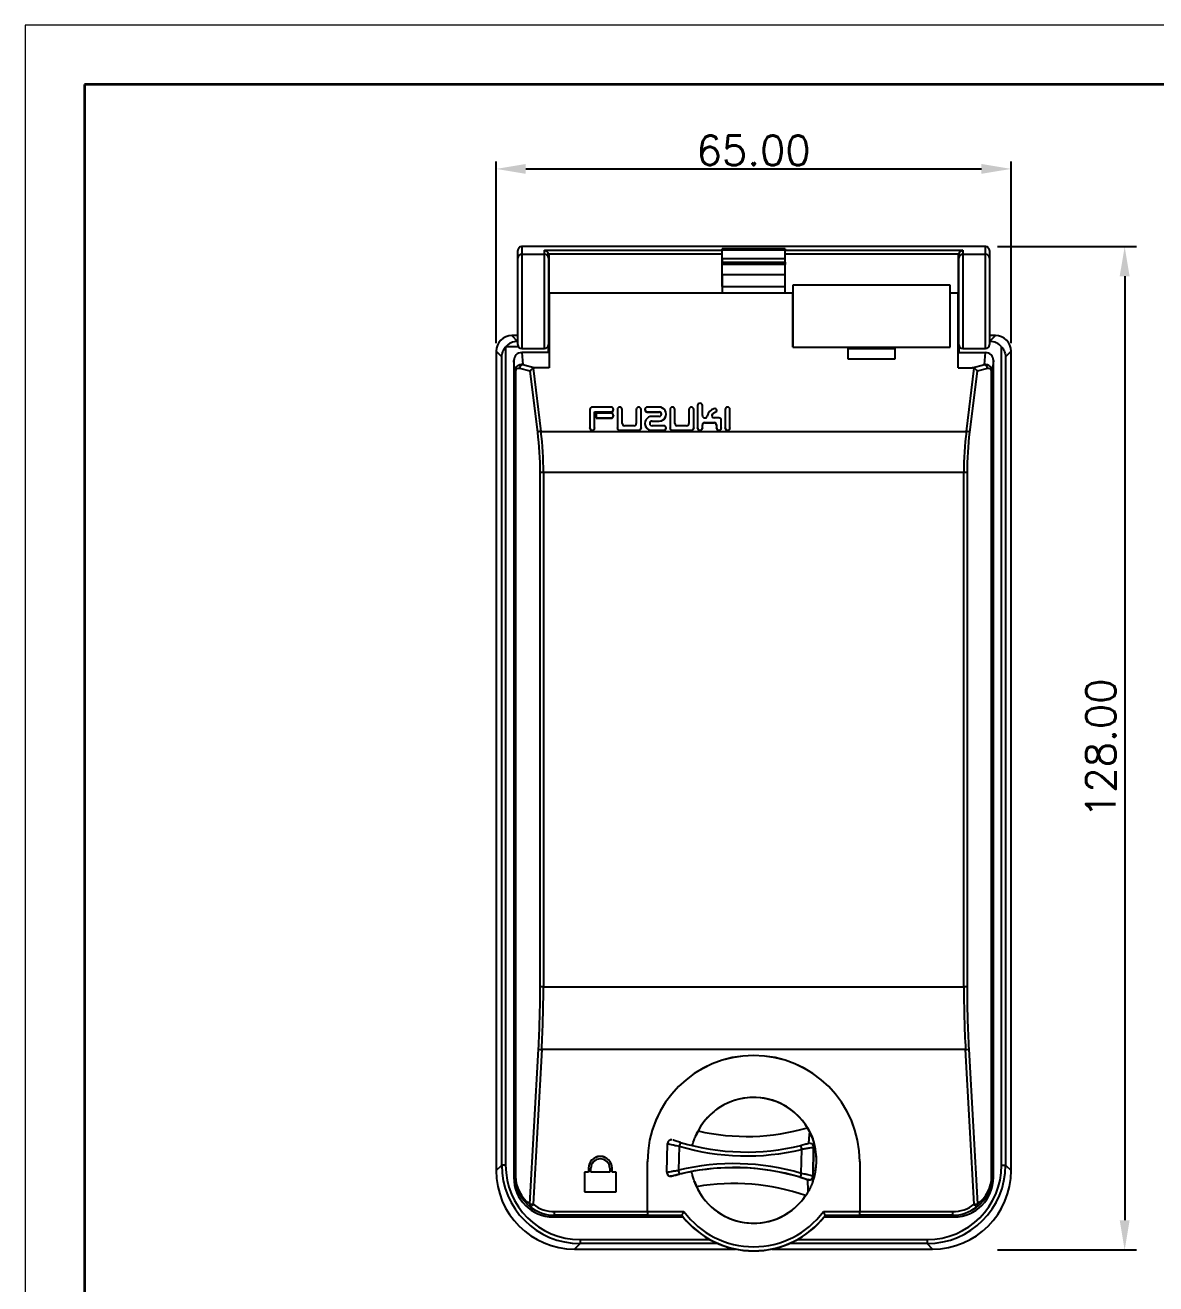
# Model space of a CAD drawing. Header units: millimetres. Extents: x 1222 to 2777, y 555 to 1864.
# Drawn here: x 1221.6 to 1412.6, y 762 to 974.5 of the extents above; entities that cross this region are included whole.
import ezdxf

# ---------------------------------------------------------------- set-up
doc = ezdxf.new("R2010")
doc.units = ezdxf.units.MM
doc.layers.add('粗实线层', color=7, linetype='Continuous', lineweight=35)
doc.layers.add('细实线层', color=7, linetype='Continuous', lineweight=18)
doc.styles.get("Standard").update_dxf_attribs({"font": 'txt', "bigfont": 'gbcbig.shx'})
doc.dimstyles.new('ISO-25', dxfattribs={"dimtxt": 2.5, "dimasz": 2.5, "dimexe": 1.25, "dimexo": 0.625, "dimtad": 1, "dimtxsty": 'Standard', "dimcen": 2.5, "dimadec": 0, "dimazin": 0, "dimtfac": 1, "dimtmove": 1, "dimatfit": 3, "dimfxl": 1, "dimarcsym": 0})

# ---------------------------------------------------------------- blocks, each defined once
blk = doc.blocks.new('$CAXA_FRAME_13B17AC1$')
at = {"layer": '粗实线层'}
for p, q in [((-287, 200), (-287, -200)), ((287, 200), (-287, 200))]:
    blk.add_line(p, q, dxfattribs=at)
at = {"layer": '细实线层'}
for p, q in [((297, 210), (-297, 210)), ((-297, 210), (-297, -210))]:
    blk.add_line(p, q, dxfattribs=at)
blk = doc.blocks.new('*D5')
at = {"color": 0, "lineweight": -2, "transparency": 16777216}
for p, q in [((1385.82, 937.16), (1409.32, 937.16)), ((1407.32, 932.16), (1407.32, 772.76)), ((1385.82, 767.76), (1409.32, 767.76))]:
    blk.add_line(p, q, dxfattribs=at)
at = {"color": 0, "transparency": 16777216}
for points in [[(1406.48, 932.16), (1408.15, 932.16), (1407.32, 937.16)], [(1406.48, 772.76), (1408.15, 772.76), (1407.32, 767.76)]]:
    blk.add_solid(points, dxfattribs=at)
at = {"layer": 'Defpoints', "color": 0, "transparency": 16777216}
for p in [(1383.82, 937.16), (1383.82, 767.76), (1407.32, 767.76)]:
    blk.add_point(p, dxfattribs=at)
at = {"color": 0, "transparency": 16777216, "insert": (1403.29, 852.46), "char_height": 5, "attachment_point": 5, "rotation": 90}
blk.add_mtext('128.00', dxfattribs=at)
blk = doc.blocks.new('*D12')
at = {"color": 0, "lineweight": -2, "transparency": 16777216}
for p, q in [((1301.18, 920.85), (1301.18, 951.53)), ((1306.18, 950.28), (1383.14, 950.28)), ((1388.14, 920.85), (1388.14, 951.53))]:
    blk.add_line(p, q, dxfattribs=at)
at = {"color": 0, "transparency": 16777216}
for points in [[(1306.18, 951.11), (1306.18, 949.45), (1301.18, 950.28)], [(1383.14, 951.11), (1383.14, 949.45), (1388.14, 950.28)]]:
    blk.add_solid(points, dxfattribs=at)
at = {"layer": 'Defpoints', "color": 0, "transparency": 16777216}
for p in [(1388.14, 950.28), (1301.18, 920.22), (1388.14, 920.22)]:
    blk.add_point(p, dxfattribs=at)
at = {"color": 0, "transparency": 16777216, "insert": (1344.66, 953.4), "char_height": 5, "attachment_point": 5}
blk.add_mtext('65.00', dxfattribs=at)

msp = doc.modelspace()

# ---------------------------------------------------------------- linework, layer by layer
at = {"color": 7, "linetype": 'Continuous', "lineweight": 25}
for p, q in [((1304.8356, 935.2067), (1304.8356, 936.4934)), ((1304.8356, 920.6173), (1304.8356, 935.2067)), ((1305.4994, 937.1585), (1305.4994, 935.8693)), ((1383.8247, 937.1585), (1305.4994, 937.1585)), ((1305.4994, 935.8693), (1309.3493, 935.8693)), ((1309.3493, 935.8693), (1309.3493, 936.5396)), ((1310.0131, 935.7698), (1310.0131, 935.2067)), ((1310.0131, 935.2067), (1310.0131, 920.6173)), ((1339.3519, 935.8841), (1310.1458, 935.8841)), ((1310.1458, 929.3326), (1310.1458, 935.8841)), ((1349.9722, 936.7853), (1339.3519, 936.7853)), ((1339.3519, 936.5871), (1339.3519, 936.7853)), ((1349.9722, 936.5871), (1339.3519, 936.5871)), ((1339.3519, 935.0946), (1339.3519, 936.5871)), ((1349.9722, 935.0946), (1339.3519, 935.0946)), ((1339.3519, 934.5233), (1339.3519, 935.0946)), ((1339.3519, 935.0946), (1339.3519, 934.5276)), ((1349.9722, 936.7853), (1349.9722, 936.5871)), ((1349.9722, 935.0946), (1349.9722, 936.5871)), ((1379.1783, 935.8841), (1349.9722, 935.8841)), ((1349.9722, 934.5233), (1349.9722, 935.0946)), ((1349.9722, 934.5276), (1349.9722, 935.0946)), ((1379.1783, 935.8841), (1379.1783, 929.3326)), ((1379.311, 935.2067), (1379.311, 935.7698)), ((1379.311, 920.6173), (1379.311, 935.2067)), ((1379.9748, 936.5396), (1379.9748, 935.8693)), ((1379.9748, 935.8693), (1383.8247, 935.8693)), ((1383.8247, 935.8693), (1383.8247, 937.1585)), ((1384.4885, 936.4934), (1384.4885, 935.2067)), ((1384.4885, 935.2067), (1384.4885, 920.6173)), ((1339.3519, 934.5276), (1349.9722, 934.5276)), ((1339.3519, 934.1304), (1339.3519, 934.5276)), ((1349.9722, 934.1304), (1339.3519, 934.1304)), ((1339.3519, 932.4046), (1339.3519, 934.1304)), ((1349.9722, 934.5276), (1349.9722, 934.1304)), ((1349.9722, 932.4046), (1349.9722, 934.1304)), ((1349.9722, 932.4046), (1339.3519, 932.4046)), ((1339.3519, 930.4212), (1339.3519, 932.4046)), ((1339.3519, 932.4046), (1339.3519, 929.3326)), ((1349.9722, 930.4212), (1349.9722, 932.4046)), ((1349.9722, 929.3326), (1349.9722, 932.4046)), ((1310.1458, 930.5739), (1310.0131, 930.5739)), ((1310.1458, 929.3326), (1310.1458, 916.7176)), ((1310.1458, 929.3326), (1339.3519, 929.3326)), ((1339.3519, 930.4212), (1349.9722, 930.4212)), ((1339.3519, 929.3326), (1349.9722, 929.3326)), ((1349.9722, 929.3326), (1351.2998, 929.3326)), ((1377.8507, 930.639), (1351.2998, 930.639)), ((1351.2998, 930.639), (1351.2998, 920.1873)), ((1351.2998, 920.1873), (1351.2998, 929.3326)), ((1377.8507, 920.1873), (1377.8507, 930.639)), ((1377.8507, 920.1873), (1377.8507, 929.3326)), ((1377.8507, 929.3326), (1379.1783, 929.3326)), ((1379.311, 930.5739), (1379.1783, 930.5739)), ((1379.1783, 916.7176), (1379.1783, 929.3326)), ((1310.0131, 925.2637), (1310.1458, 925.2637)), ((1379.1783, 925.2637), (1379.311, 925.2637)), ((1379.311, 923.5269), (1379.1783, 923.5269)), ((1302.7836, 920.2146), (1302.7836, 782.0831)), ((1304.9649, 920.2238), (1302.7914, 920.2238)), ((1303.835, 922.1291), (1304.8128, 921.1513)), ((1304.8356, 922.1291), (1303.835, 922.1291)), ((1304.8128, 921.1513), (1304.8356, 921.1513)), ((1310.0131, 919.2782), (1310.0131, 920.6173)), ((1379.311, 920.6173), (1379.311, 919.2782)), ((1385.4891, 922.1291), (1384.4885, 922.1291)), ((1384.5147, 921.1548), (1384.4885, 921.1548)), ((1384.5147, 921.1548), (1385.4891, 922.1291)), ((1386.5405, 782.0831), (1386.5405, 920.2146)), ((1302.1211, 918.5428), (1301.1849, 919.479)), ((1301.1849, 919.479), (1301.1849, 781.1469)), ((1302.1211, 782.0831), (1302.1211, 918.5428)), ((1310.1458, 919.2782), (1305.4956, 919.2782)), ((1305.4956, 919.2782), (1305.7009, 917.2337)), ((1305.4994, 919.9535), (1309.3493, 919.9535)), ((1351.2998, 920.1873), (1377.8507, 920.1873)), ((1351.2998, 920.1873), (1360.5926, 920.1873)), ((1360.5926, 920.1873), (1360.5926, 918.2276)), ((1360.5926, 919.9517), (1368.5579, 919.9517)), ((1360.5926, 918.2276), (1368.5579, 918.2276)), ((1368.5579, 918.2276), (1368.5579, 920.1873)), ((1368.5579, 920.1873), (1377.8507, 920.1873)), ((1379.1783, 919.2782), (1383.8285, 919.2782)), ((1379.9748, 919.9535), (1383.8247, 919.9535)), ((1383.6232, 917.2337), (1383.8285, 919.2782)), ((1388.1392, 919.479), (1387.203, 918.5428)), ((1387.203, 918.5428), (1387.203, 782.0831)), ((1388.1392, 781.1469), (1388.1392, 919.479)), ((1304.3584, 916.0763), (1304.1718, 917.9342)), ((1304.1718, 917.9342), (1304.1718, 779.9674)), ((1304.3584, 780.1807), (1304.3584, 916.0763)), ((1304.4784, 916.0772), (1304.4784, 780.1817)), ((1306.916, 916.144), (1305.1571, 916.5806)), ((1305.7009, 917.2337), (1307.7798, 916.7176)), ((1308.1982, 905.8479), (1306.916, 916.144)), ((1307.4135, 916.6323), (1308.7419, 905.9648)), ((1310.1458, 916.7176), (1307.7798, 916.7176)), ((1379.1783, 916.7176), (1381.5443, 916.7176)), ((1380.5822, 905.9648), (1381.9106, 916.6323)), ((1382.4081, 916.144), (1381.1259, 905.8479)), ((1381.5443, 916.7176), (1383.6232, 917.2337)), ((1384.1669, 916.5806), (1382.4081, 916.144)), ((1384.8457, 780.1817), (1384.8457, 916.0772)), ((1385.1522, 917.9342), (1384.9657, 916.0763)), ((1384.9657, 916.0763), (1384.9657, 780.1807)), ((1385.1522, 779.9674), (1385.1522, 917.9342)), ((1317.0183, 909.67), (1317.0183, 906.5345)), ((1320.6026, 910.0619), (1317.4165, 910.0619)), ((1321.0009, 909.6229), (1321.0009, 909.67)), ((1321.6647, 909.67), (1321.6647, 906.5345)), ((1322.4612, 907.3183), (1322.4612, 909.67)), ((1324.8508, 909.67), (1324.8508, 907.3183)), ((1325.6473, 906.5345), (1325.6473, 909.67)), ((1326.3111, 909.67), (1326.3111, 909.6229)), ((1328.7007, 910.0619), (1326.7093, 910.0619)), ((1330.5592, 909.67), (1330.5592, 906.5345)), ((1331.3558, 907.3183), (1331.3558, 909.67)), ((1333.7454, 909.67), (1333.7454, 907.3183)), ((1334.5419, 906.5345), (1334.5419, 909.67)), ((1335.2057, 910.3232), (1335.2057, 906.5345)), ((1336.0022, 908.6248), (1336.0022, 910.3232)), ((1339.8521, 909.67), (1339.8521, 906.5345)), ((1340.6486, 906.5345), (1340.6486, 909.67)), ((1317.8148, 909.2781), (1320.6026, 909.2781)), ((1317.8148, 906.5345), (1317.8148, 909.2781)), ((1317.8148, 909.2309), (1320.6026, 909.2309)), ((1320.6026, 909.0168), (1318.0803, 909.0168)), ((1318.0803, 909.0168), (1318.0803, 908.2329)), ((1318.0803, 908.2329), (1318.0803, 908.1858)), ((1318.0803, 908.2329), (1320.6026, 908.2329)), ((1318.0803, 908.1858), (1320.6026, 908.1858)), ((1320.6026, 909.2309), (1320.6026, 909.2781)), ((1320.6026, 908.1858), (1320.6026, 908.2329)), ((1321.0009, 908.6248), (1321.0009, 908.5777)), ((1326.7093, 909.2781), (1328.7007, 909.2781)), ((1326.7093, 909.2781), (1326.7093, 909.2309)), ((1326.7093, 909.2309), (1328.7007, 909.2309)), ((1328.7007, 908.4942), (1327.5059, 908.4942)), ((1327.5059, 907.7103), (1328.7007, 907.7103)), ((1327.5059, 907.7103), (1327.5059, 907.6632)), ((1327.5059, 907.6632), (1328.7007, 907.6632)), ((1328.7007, 909.2781), (1328.7007, 909.2309)), ((1328.7007, 907.7103), (1328.7007, 907.6632)), ((1329.8955, 908.839), (1329.8955, 908.8861)), ((1336.4394, 908.2329), (1336.4004, 908.2329)), ((1336.4004, 907.449), (1337.9935, 907.449)), ((1336.4004, 907.449), (1336.4004, 907.4019)), ((1337.716, 908.8861), (1337.716, 908.839)), ((1337.9935, 907.4019), (1337.9935, 907.449)), ((1338.79, 908.2329), (1338.0129, 908.2329)), ((1338.1737, 909.1248), (1338.1737, 909.1719)), ((1338.452, 909.4319), (1338.452, 909.479)), ((1339.1883, 906.5345), (1339.1883, 907.8409)), ((1308.7419, 905.9648), (1380.5822, 905.9648)), ((1317.0183, 906.4873), (1317.0183, 906.5345)), ((1317.4165, 906.1425), (1317.4165, 906.0954)), ((1317.8148, 906.5345), (1317.8148, 906.4873)), ((1321.6647, 906.4873), (1321.6647, 906.5345)), ((1322.0629, 906.1425), (1322.0629, 906.0954)), ((1322.0629, 906.1425), (1325.249, 906.1425)), ((1322.0629, 906.0954), (1325.249, 906.0954)), ((1324.4525, 906.9264), (1322.8595, 906.9264)), ((1325.249, 906.0954), (1325.249, 906.1425)), ((1325.6473, 906.5345), (1325.6473, 906.4873)), ((1326.3111, 907.3183), (1326.3111, 907.2712)), ((1329.4972, 906.9264), (1327.5059, 906.9264)), ((1327.5059, 906.1425), (1327.5059, 906.0954)), ((1327.5059, 906.1425), (1329.4972, 906.1425)), ((1327.5059, 906.0954), (1329.4972, 906.0954)), ((1329.4972, 906.0954), (1329.4972, 906.1425)), ((1329.8955, 906.4873), (1329.8955, 906.5345)), ((1330.5592, 906.4873), (1330.5592, 906.5345)), ((1330.9575, 906.1425), (1330.9575, 906.0954)), ((1330.9575, 906.1425), (1334.1436, 906.1425)), ((1330.9575, 906.0954), (1334.1436, 906.0954)), ((1333.3471, 906.9264), (1331.754, 906.9264)), ((1334.1436, 906.0954), (1334.1436, 906.1425)), ((1334.5419, 906.5345), (1334.5419, 906.4873)), ((1335.2057, 906.4873), (1335.2057, 906.5345)), ((1335.6039, 906.0954), (1335.6039, 906.1425)), ((1336.0022, 906.5345), (1336.0022, 907.0571)), ((1336.0022, 906.5345), (1336.0022, 906.4873)), ((1336.4004, 907.4019), (1337.9935, 907.4019)), ((1338.3918, 907.0571), (1338.3918, 906.5345)), ((1338.3918, 906.4873), (1338.3918, 906.5345)), ((1338.79, 906.0954), (1338.79, 906.1425)), ((1339.1883, 906.5345), (1339.1883, 906.4873)), ((1339.8521, 906.4873), (1339.8521, 906.5345)), ((1340.2503, 906.0954), (1340.2503, 906.1425)), ((1340.6486, 906.5345), (1340.6486, 906.4873)), ((1308.6214, 812.1574), (1308.6214, 898.9951)), ((1309.1652, 898.9958), (1309.1652, 812.1581)), ((1380.1589, 898.9958), (1309.1652, 898.9958)), ((1380.1589, 812.1581), (1380.1589, 898.9958)), ((1380.7026, 898.9951), (1380.7026, 812.1574)), ((1309.1652, 812.1581), (1380.1589, 812.1581)), ((1306.8669, 775.5169), (1308.3277, 801.6373)), ((1308.8714, 801.5852), (1307.4106, 775.4648)), ((1380.4527, 801.5852), (1308.8714, 801.5852)), ((1381.9135, 775.4648), (1380.4527, 801.5852)), ((1380.9964, 801.6373), (1382.4572, 775.5169)), ((1353.7473, 788.3885), (1354.1517, 787.6574)), ((1330.0008, 780.8829), (1330.1272, 785.7029)), ((1332.1079, 785.2746), (1332.0015, 781.2167)), ((1352.7032, 780.6739), (1352.8096, 784.7318)), ((1354.6601, 779.3063), (1354.8341, 785.9417)), ((1354.8103, 785.0557), (1354.6839, 780.2356)), ((1354.8103, 785.0407), (1354.8103, 785.0557)), ((1354.8105, 785.0581), (1354.8105, 785.0731)), ((1354.8341, 785.9417), (1354.8341, 785.9428)), ((1301.1849, 781.1469), (1302.1211, 782.0831)), ((1302.7836, 782.0831), (1302.1211, 782.0831)), ((1326.7402, 774.2226), (1326.7402, 782.6619)), ((1362.5839, 782.6619), (1362.5839, 774.2226)), ((1386.5405, 782.0831), (1387.203, 782.0831)), ((1387.203, 782.0831), (1388.1392, 781.1469)), ((1304.1718, 779.9674), (1304.3584, 780.1807)), ((1316.7835, 780.9019), (1316.1198, 780.9019)), ((1316.1198, 780.8814), (1316.1198, 780.9019)), ((1316.1198, 780.8814), (1316.1198, 777.5725)), ((1316.7835, 780.8814), (1316.1198, 780.8814)), ((1316.7835, 781.5432), (1316.7835, 781.5637)), ((1316.7835, 781.5432), (1316.7835, 780.8814)), ((1317.1818, 780.8814), (1317.1818, 781.5432)), ((1320.3679, 780.9019), (1317.1818, 780.9019)), ((1320.3679, 780.8814), (1317.1818, 780.8814)), ((1320.3679, 781.5432), (1320.3679, 780.8814)), ((1320.7662, 781.5432), (1320.7662, 781.5637)), ((1320.7662, 780.8814), (1320.7662, 781.5432)), ((1321.43, 780.9019), (1320.7662, 780.9019)), ((1321.43, 780.8814), (1320.7662, 780.8814)), ((1321.43, 780.8814), (1321.43, 780.9019)), ((1321.43, 777.5725), (1321.43, 780.8814)), ((1330.0006, 780.8655), (1330.0006, 780.8438)), ((1330.8419, 780.2259), (1330.8419, 780.2059)), ((1334.2142, 780.9835), (1334.2142, 780.9884)), ((1354.6839, 780.2356), (1354.6839, 780.2207)), ((1384.9657, 780.1807), (1385.1522, 779.9674)), ((1353.8096, 779.6086), (1353.8096, 779.6236)), ((1354.6601, 779.3063), (1354.6601, 779.3074)), ((1316.1198, 777.5725), (1321.43, 777.5725)), ((1311.053, 773.6101), (1310.8086, 773.3307)), ((1311.053, 774.2226), (1326.7402, 774.2226)), ((1311.053, 773.6101), (1311.053, 774.2226)), ((1326.7402, 773.6101), (1311.053, 773.6101)), ((1326.7402, 774.248), (1332.8896, 774.248)), ((1326.7402, 774.2226), (1326.7402, 773.6101)), ((1326.7402, 773.5827), (1326.7402, 773.6101)), ((1332.5582, 773.5827), (1326.7402, 773.5827)), ((1332.5582, 773.5824), (1332.5582, 773.5827)), ((1356.4344, 774.248), (1362.5839, 774.248)), ((1356.7659, 773.5827), (1356.7659, 773.5824)), ((1362.5839, 773.5827), (1356.7659, 773.5827)), ((1362.5839, 774.2226), (1378.2711, 774.2226)), ((1362.5839, 773.6101), (1362.5839, 774.2226)), ((1378.2711, 773.6101), (1362.5839, 773.6101)), ((1362.5839, 773.6101), (1362.5839, 773.5827)), ((1378.2711, 774.2226), (1378.2711, 773.6101)), ((1378.5155, 773.3307), (1378.2711, 773.6101)), ((1310.8086, 773.3307), (1332.7307, 773.3307)), ((1356.5934, 773.3307), (1378.5155, 773.3307)), ((1315.3718, 769.4949), (1315.3718, 768.8324)), ((1373.9523, 769.4949), (1373.9523, 768.8324)), ((1315.3718, 768.8324), (1314.4356, 767.8961)), ((1314.4356, 767.8961), (1341.6125, 767.8961)), ((1347.7116, 767.8961), (1374.8885, 767.8961)), ((1374.8885, 767.8961), (1373.9523, 768.8324))]:
    msp.add_line(p, q, dxfattribs=at)
at = {"color": 8, "linetype": 'Continuous', "lineweight": 25}
for p, q in [((1305.4994, 935.8693), (1305.4994, 919.9535)), ((1309.3493, 936.5396), (1339.3519, 936.5396)), ((1309.3493, 919.9535), (1309.3493, 935.8693)), ((1349.9722, 936.5396), (1379.9748, 936.5396)), ((1379.9748, 935.8693), (1379.9748, 919.9535)), ((1383.8247, 919.9535), (1383.8247, 935.8693)), ((1310.1458, 933.8894), (1310.0131, 933.8894)), ((1379.311, 933.8894), (1379.1783, 933.8894)), ((1310.0131, 922.8231), (1310.1458, 922.8231)), ((1379.1783, 922.8231), (1379.311, 922.8231)), ((1310.1458, 920.2052), (1310.0131, 920.2052)), ((1379.311, 920.2052), (1379.1783, 920.2052)), ((1354.8103, 785.0407), (1354.8105, 785.0581)), ((1353.7481, 779.6451), (1353.8096, 779.6236)), ((1315.3718, 769.4949), (1337.2745, 769.4949)), ((1352.0496, 769.4949), (1373.9523, 769.4949)), ((1338.626, 768.8324), (1315.3718, 768.8324)), ((1373.9523, 768.8324), (1350.6981, 768.8324))]:
    msp.add_line(p, q, dxfattribs=at)
at = {"color": 8, "linetype": 'Continuous', "lineweight": 25, "flags": 128}
for points in [[(1330.8419, 780.2259), (1330.6891, 780.2022), (1330.5625, 780.2096)], [(1354.6602, 780.0617), (1354.6618, 780.0676), (1354.6839, 780.2207)], [(1354.0828, 779.5922), (1353.9609, 779.5919), (1353.8096, 779.6236)]]:
    msp.add_lwpolyline(points, dxfattribs=at)
at = {"color": 7, "linetype": 'Continuous', "lineweight": 25}
for centre, radius, start, end in [((1305.4988, 935.2061), 0.6632, 89.946583, 179.946382), ((1309.3499, 935.2061), 0.6632, 0.053618, 90.053417), ((1379.9742, 935.2061), 0.6632, 89.946583, 179.946382), ((1383.8253, 935.2061), 0.6632, 0.053618, 90.053417), ((1305.4994, 920.6173), 0.6638, 180, 270), ((1309.3493, 920.6173), 0.6638, 270, 0), ((1379.9748, 920.6173), 0.6638, 180, 270), ((1383.8247, 920.6173), 0.6638, 270, 0), ((1304.4666, 909.8635), 6.2136, 89.891105, 90.997147), ((1305.8443, 916.5614), 0.6874, 102.041562, 178.39426), ((1383.4798, 916.5614), 0.6874, 1.60574, 77.958438), ((1384.8575, 909.8635), 6.2136, 89.002853, 90.108895), ((1317.4134, 909.6668), 0.3951, 89.545173, 179.537586), ((1320.6058, 909.6668), 0.3951, 0.462412, 90.454473), ((1320.6058, 909.6732), 0.3951, 269.545228, 359.537887), ((1320.6058, 909.6261), 0.3951, 269.545527, 359.537588), ((1322.0598, 909.6668), 0.3951, 89.545531, 179.537228), ((1322.0661, 909.6668), 0.3951, 0.462412, 90.454473), ((1325.2459, 909.6668), 0.3951, 89.54535, 179.537587), ((1325.2522, 909.6668), 0.3951, 0.462236, 90.454649), ((1326.7062, 909.6668), 0.3951, 89.54535, 179.537587), ((1326.7062, 909.6732), 0.3951, 180.462114, 270.454949), ((1326.7062, 909.6261), 0.3951, 180.462413, 270.45465), ((1328.7158, 908.8861), 1.1759, 269.262046, 90.737954), ((1330.9544, 909.6668), 0.3951, 89.54535, 179.537587), ((1330.9606, 909.6668), 0.3951, 0.462236, 90.454649), ((1334.1405, 909.6668), 0.3951, 89.545351, 179.537764), ((1334.1468, 909.6668), 0.3951, 0.462324, 90.45465), ((1335.6008, 910.32), 0.3951, 89.54576, 179.537266), ((1335.6071, 910.32), 0.3951, 0.462734, 90.45424), ((1338.4388, 908.2199), 1.642, 107.899335, 168.438572), ((1338.0605, 909.4045), 0.3985, 10.776975, 108.498151), ((1340.2472, 909.6668), 0.3951, 89.54535, 179.537676), ((1340.2535, 909.6668), 0.3951, 0.462324, 90.45465), ((1320.6058, 908.6216), 0.3951, 0.462113, 90.454772), ((1320.6058, 908.628), 0.3951, 269.545527, 359.537588), ((1320.6058, 908.5809), 0.3951, 269.545936, 359.537179), ((1327.4907, 907.3183), 1.1759, 89.262179, 270.737821), ((1327.5029, 907.2677), 0.3955, 89.564874, 176.074003), ((1327.5008, 907.3183), 0.392, 89.262085, 270.737915), ((1328.7057, 908.8861), 0.392, 269.262144, 90.737856), ((1328.7037, 908.8355), 0.3955, 3.925569, 90.435554), ((1328.7101, 908.8485), 1.1854, 269.545171, 359.537885), ((1336.3973, 908.628), 0.3951, 180.462324, 270.45465), ((1336.3973, 907.0539), 0.3951, 89.54535, 179.537676), ((1336.4417, 908.6295), 0.3967, 269.662633, 348.279253), ((1338.003, 908.5772), 0.3884, 137.6321, 176.455803), ((1338.0071, 908.6243), 0.3915, 138.035919, 270.840813), ((1338.4536, 908.2142), 0.9977, 106.294868, 137.66929), ((1338.4536, 908.1671), 0.9977, 106.294868, 137.66929), ((1337.9966, 907.0539), 0.3951, 0.462324, 90.45465), ((1338.0644, 909.5506), 0.3942, 286.095954, 349.530347), ((1338.0644, 909.5035), 0.3942, 286.095954, 349.530347), ((1338.7932, 907.8377), 0.3951, 0.462324, 90.45465), ((1308.9969, 903.4548), 2.5229, 95.80134, 108.457387), ((1317.4134, 906.5377), 0.3951, 180.462096, 270.454421), ((1317.4134, 906.4905), 0.3951, 180.461391, 270.45585), ((1317.4196, 906.5377), 0.3951, 269.545932, 359.537905), ((1317.4197, 906.4905), 0.3951, 269.544504, 359.538611), ((1322.0598, 906.5377), 0.3951, 180.462455, 270.454063), ((1322.0598, 906.4905), 0.3951, 180.461749, 270.455492), ((1322.8563, 907.3215), 0.3951, 180.461389, 270.455496), ((1324.4557, 907.3215), 0.3951, 269.544327, 359.538788), ((1325.2522, 906.5377), 0.3951, 269.545756, 359.538082), ((1325.2522, 906.4905), 0.3951, 269.544327, 359.538788), ((1327.4965, 907.2808), 1.1854, 180.462109, 270.454894), ((1329.5003, 906.5313), 0.3951, 0.462645, 90.45424), ((1329.5003, 906.5377), 0.3951, 269.545756, 359.538082), ((1329.5003, 906.4905), 0.3951, 269.544327, 359.538788), ((1330.9544, 906.5377), 0.3951, 180.462095, 270.454245), ((1330.9544, 906.4905), 0.3951, 180.46139, 270.455673), ((1331.7509, 907.3215), 0.3951, 180.46139, 270.455673), ((1333.3502, 907.3215), 0.3951, 269.544506, 359.538431), ((1334.1467, 906.5377), 0.3951, 269.545756, 359.537993), ((1334.1468, 906.4905), 0.3951, 269.544327, 359.538699), ((1335.6008, 906.5377), 0.3951, 180.462007, 270.454244), ((1335.6008, 906.4905), 0.3951, 180.461301, 270.455673), ((1335.6071, 906.5377), 0.3951, 269.545756, 359.537993), ((1335.6071, 906.4905), 0.3951, 269.544327, 359.538699), ((1336.3973, 907.0067), 0.3951, 89.545051, 179.537975), ((1337.9966, 907.0067), 0.3951, 0.462025, 90.454949), ((1338.7869, 906.5377), 0.3951, 180.462007, 270.454244), ((1338.7869, 906.4905), 0.3951, 180.461301, 270.455673), ((1338.7932, 906.5377), 0.3951, 269.545756, 359.537993), ((1338.7932, 906.4905), 0.3951, 269.544327, 359.538699), ((1340.2472, 906.5377), 0.3951, 180.462007, 270.454244), ((1340.2472, 906.4905), 0.3951, 180.461301, 270.455673), ((1340.2535, 906.5377), 0.3951, 269.545756, 359.537993), ((1340.2535, 906.4905), 0.3951, 269.544327, 359.538699), ((1380.3272, 903.4548), 2.5229, 71.542613, 84.19866), ((1309.1164, 728.6365), 170.3593, 89.983609, 90.166478), ((1380.2076, 728.6365), 170.3593, 89.833522, 90.016391), ((1309.1163, 640.7509), 171.4072, 89.983646, 90.165398), ((1380.2078, 640.7509), 171.4072, 89.834602, 90.016354), ((1309.1322, 807.1642), 5.5851, 261.718019, 267.323806), ((1380.1919, 807.1642), 5.5851, 272.676194, 278.281981), ((1344.662, 782.6567), 17.9219, 0.000149, 179.999851), ((1344.662, 782.8884), 10.6204, 0.000179, 156.969396), ((1344.662, 782.8884), 10.6204, 31.190202, 152.171166), ((1330.7908, 785.6855), 0.6638, 108.703857, 178.498628), ((1343.4696, 823.5276), 36.6112, 257.057905, 286.303463), ((1552.4253, 720.056), 229.7678, 163.345008, 163.510131), ((1343.4696, 823.5542), 39.9301, 253.468602, 283.527341), ((1343.4696, 823.5525), 39.2663, 253.468592, 283.527361), ((1079.5764, 719.1669), 280.9896, 13.493535, 13.628554), ((1354.1467, 785.0731), 0.6638, 358.497915, 81.782306), ((1344.6621, 782.8885), 10.6203, 340.287958, 16.707953), ((1318.7749, 781.5594), 1.9913, 0.123922, 179.876078), ((1318.7749, 781.5389), 1.9913, 0.123922, 179.876078), ((1318.7749, 781.5396), 1.5931, 0.129278, 179.870722), ((1341.3415, 742.3945), 39.93, 73.46856, 103.527383), ((1344.6621, 782.8885), 10.6203, 340.269781, 359.999977), ((1304.467, 773.8738), 6.3079, 89.897006, 90.986521), ((1330.6644, 780.8655), 0.6638, 178.498152, 261.166079), ((1330.6645, 780.8439), 0.6639, 180.001263, 195.984871), ((1341.3417, 742.3683), 39.2674, 100.457865, 105.509236), ((1055.3622, 714.4905), 284.5728, 13.426906, 13.560875), ((1341.3415, 742.3927), 39.2663, 73.468592, 103.527361), ((1341.3415, 742.3744), 39.2663, 71.486612, 100.457786), ((1577.4802, 713.784), 234.5186, 163.427867, 163.590424), ((1354.0203, 780.2381), 0.6638, 251.486878, 344.588815), ((1354.0203, 780.253), 0.6638, 275.397866, 358.497935), ((1384.8571, 773.8738), 6.3079, 89.013479, 90.102994), ((1344.662, 782.8885), 10.6204, 199.551473, 327.792068), ((1341.3415, 742.3678), 36.6112, 70.69245, 99.938034), ((1344.662, 782.8885), 10.6204, 204.824767, 325.805717), ((1307.3539, 775.3637), 0.5105, 162.535156, 227.015039), ((1307.6717, 781.0469), 5.5882, 261.71954, 267.322284), ((1304.5822, 777.4677), 3.4658, 314.370464, 324.696176), ((1344.662, 782.8869), 15.2668, 217.550218, 322.449782), ((1344.662, 782.8885), 14.603, 216.277554, 323.722446), ((1381.6524, 781.0469), 5.5882, 272.677716, 278.28046), ((1384.7419, 777.4677), 3.4658, 215.303824, 225.629536), ((1381.9702, 775.3637), 0.5105, 312.984961, 17.464844), ((1344.662, 782.8553), 15.2668, 218.599693, 321.400307)]:
    msp.add_arc(centre, radius, start, end, dxfattribs=at)
for centre, major_axis, ratio, start_param, end_param in [((1305.4994, 936.4934), (0, -0.665), 0.9981348, 3.14159265, 4.71238898), ((1383.8247, 936.4934), (0, 0.665), 0.9981348, 4.71238898, 6.28318531), ((1303.8449, 919.4691), (-1.8844, 1.8844), 0.99627999, 5.49965061, 7.06672), ((1304.8193, 918.4947), (-1.8844, 1.8844), 0.99627999, 0.07967719, 0.08418682), ((1304.8128, 918.5012), (2.66, 0), 0.99627999, 1.57079633, 2.43400822), ((1384.5048, 918.4947), (-1.8844, -1.8844), 0.99627999, 3.05740583, 3.92512735), ((1385.4792, 919.4691), (-1.8844, -1.8844), 0.99627999, 2.35805796, 3.92512735), ((1305.4996, 917.9301), (-0.1328, 1.3417), 0.98466532, 6.18599808, 7.75376382), ((1383.8245, 917.9301), (0.1328, 1.3417), 0.98466532, 4.81260679, 6.38037253), ((1305.7029, 915.9052), (1.0233, -0.9903), 0.8807008, 2.2781495, 3.84591525), ((1305.1592, 915.9061), (-0.5196, 0.5661), 0.77720798, 5.41804277, 6.98580852), ((1307.4597, 916.1431), (0.5603, 0.4971), 0.5744393, 1.17309915, 2.14379787), ((1307.9471, 916.0221), (0.7753, -0.3626), 0.76554297, 2.11926553, 2.61959723), ((1381.377, 916.0221), (0.7753, 0.3626), 0.76554297, 0.52199543, 1.02232712), ((1381.8643, 916.1431), (0.5603, -0.4971), 0.5744393, 0.99779479, 1.9684935), ((1383.6211, 915.9052), (1.0233, 0.9903), 0.8807008, 5.57886271, 7.14662846), ((1384.1649, 915.9061), (0.5196, 0.5661), 0.77720798, 5.5805621, 7.14832784), ((1281.1995, 898.897), (0.1348, 39.1625), 0.70020111, 4.71730493, 4.89323279), ((1281.7432, 898.896), (0.1307, 39.8263), 0.68853135, 4.71715344, 4.89308131), ((1407.5809, 898.896), (-0.1307, 39.8263), 0.68853135, 1.390104, 1.56603186), ((1408.1246, 898.897), (-0.1348, 39.1625), 0.70020111, 1.38995251, 1.56588038), ((1216.1303, 811.8264), (0.4547, 132.0906), 0.70020111, 4.63758579, 4.71730493), ((1216.6741, 811.8254), (0.4504, 132.7544), 0.69670019, 4.63753907, 4.71725821), ((1472.65, 811.8254), (-0.4504, 132.7544), 0.69670019, 1.5659271, 1.64564623), ((1473.1937, 811.8264), (-0.4547, 132.0906), 0.70020111, 1.56588038, 1.64559951), ((1344.662, 782.6619), (0, 17.9254), 0.999803, 4.71238898, 7.85398163), ((1315.4189, 782.1302), (9.4187, 9.4187), 0.99665006, 2.35805796, 3.92512735), ((1315.4189, 782.1302), (-8.9511, -8.9511), 0.99627999, 5.49965061, 7.06672), ((1373.9052, 782.1302), (8.9511, -8.9511), 0.99627999, 5.49965061, 7.06672), ((1373.9052, 782.1302), (9.4187, -9.4187), 0.99665006, 5.49965061, 7.06672), ((1314.4851, 781.1964), (-9.4222, -9.4222), 0.99627999, 5.49965061, 7.06672), ((1310.8106, 779.9694), (4.7191, 4.6708), 0.99969544, 2.36150008, 3.93199182), ((1311.1497, 780.3572), (6.1962, 2.8783), 0.96585557, 2.71987585, 3.63434808), ((1310.606, 780.3582), (5.5916, 2.6049), 0.96215784, 2.72021532, 3.63468755), ((1374.8389, 781.1964), (9.4222, -9.4222), 0.99627999, 5.49965061, 7.06672), ((1378.5135, 779.9694), (4.7191, -4.6708), 0.99969544, 5.49278614, 7.06327788), ((1378.1744, 780.3572), (6.1962, -2.8783), 0.96585557, 5.79042988, 6.70490211), ((1378.7181, 780.3582), (5.5916, -2.6049), 0.96215784, 5.79009041, 6.70456264), ((1311.0631, 780.2582), (2.6168, 6.1137), 0.99793419, 2.88922198, 3.54524149), ((1311.0631, 780.207), (2.383, 5.4919), 0.99767359, 2.89411367, 3.55013318), ((1344.662, 784.2225), (0, 17.4583), 0.87446971, 2.22616877, 2.24448622), ((1344.662, 784.2225), (0, 17.4583), 0.87446971, 4.03869909, 4.05701654), ((1378.261, 780.207), (-2.383, 5.4919), 0.99767359, 2.73305213, 3.38907164), ((1378.261, 780.2582), (-2.6168, 6.1137), 0.99793419, 2.73794381, 3.39396333)]:
    msp.add_ellipse(centre, major_axis=major_axis, ratio=ratio, start_param=start_param, end_param=end_param, dxfattribs=at)
for points, knots in [([(1310.0131, 935.7698), (1309.9961, 935.8835), (1309.9529, 936.174), (1309.6838, 936.4397), (1309.4597, 936.5257), (1309.351, 936.5393), (1309.3493, 936.5396)], [0, 0, 0, 0, 0.25163874, 0.64273475, 0.99418178, 1, 1, 1, 1]), ([(1379.9748, 936.5396), (1379.973, 936.5393), (1379.8644, 936.5257), (1379.6403, 936.4397), (1379.3712, 936.174), (1379.328, 935.8835), (1379.311, 935.7698)], [0, 0, 0, 0, 0.00581822, 0.35726525, 0.74836126, 1, 1, 1, 1]), ([(1302.1211, 918.5428), (1302.1212, 918.5463), (1302.1269, 918.7177), (1302.1846, 919.1328), (1302.3987, 919.705), (1302.6741, 920.0696), (1302.7836, 920.2146)], [0, 0, 0, 0, 0.00610909, 0.29716189, 0.72051448, 1, 1, 1, 1]), ([(1386.5405, 920.2146), (1386.65, 920.0696), (1386.9253, 919.705), (1387.1395, 919.1328), (1387.1972, 918.7177), (1387.2029, 918.5463), (1387.203, 918.5428)], [0, 0, 0, 0, 0.27948552, 0.70283811, 0.99389091, 1, 1, 1, 1]), ([(1330.8486, 786.3444), (1330.8211, 786.3464), (1330.7353, 786.3525), (1330.6395, 786.3436), (1330.5828, 786.3143), (1330.5784, 786.312)], [0, 0, 0, 0, 0.302708819, 0.945918764, 1, 1, 1, 1]), ([(1332.2967, 785.9093), (1332.1846, 785.9429), (1331.9279, 786.0198), (1331.5606, 786.1346), (1331.2502, 786.2343), (1331.0418, 786.3025), (1331.015, 786.3108), (1331.0015, 786.3149)], [0, 0, 0, 0, 0.166894995, 0.382054032, 0.589796251, 0.794473305, 1, 1, 1, 1]), ([(1334.3285, 785.3467), (1334.3351, 785.3745), (1334.3482, 785.4302), (1334.4627, 785.8707), (1334.6681, 786.5075), (1334.9476, 787.2088), (1335.175, 787.6586), (1335.2699, 787.8464)], [0, 0, 0, 0, 0.21317243, 0.42635917, 0.63896121, 0.84923985, 1, 1, 1, 1]), ([(1353.9692, 785.6977), (1353.9718, 785.7263), (1353.9771, 785.7836), (1354.0183, 786.2389), (1354.0771, 786.8783), (1354.1276, 787.4062), (1354.1517, 787.6574)], [0, 0, 0, 0, 0.25196319, 0.5049414, 0.76440844, 1, 1, 1, 1]), ([(1354.1517, 787.6574), (1354.3289, 787.2762), (1354.5316, 786.8404), (1354.7097, 786.3318), (1354.7558, 786.1936), (1354.7893, 786.0888), (1354.8091, 786.0255), (1354.8223, 785.9821), (1354.831, 785.9534), (1354.8338, 785.9438), (1354.834, 785.943), (1354.8341, 785.9428)], [0, 0, 0, 0, 0.64552682, 0.73822526, 0.82405701, 0.86067871, 0.89773822, 0.92232142, 0.94684076, 0.98678331, 1, 1, 1, 1]), ([(1330.1272, 785.7029), (1330.1478, 785.6987), (1330.1887, 785.6903), (1330.5072, 785.6186), (1330.9821, 785.5134), (1331.5442, 785.3918), (1331.9365, 785.3103), (1332.1079, 785.2746)], [0, 0, 0, 0, 0.20595251, 0.41077383, 0.61833974, 0.83320461, 1, 1, 1, 1]), ([(1353.9692, 785.7127), (1353.9649, 785.7117), (1353.9524, 785.7088), (1353.8127, 785.671), (1353.5163, 785.592), (1353.1126, 785.4874), (1352.8069, 785.4127), (1352.6544, 785.3755)], [0, 0, 0, 0, 0.114568, 0.32981635, 0.55232262, 0.77659706, 1, 1, 1, 1]), ([(1354.8103, 785.0557), (1354.8037, 785.0548), (1354.7847, 785.0523), (1354.5724, 785.0163), (1354.1216, 784.9402), (1353.5066, 784.8394), (1353.0417, 784.7676), (1352.8096, 784.7318)], [0, 0, 0, 0, 0.11482149, 0.33037031, 0.55279798, 0.77676718, 1, 1, 1, 1]), ([(1354.2417, 785.7299), (1354.2061, 785.7345), (1354.1689, 785.7394), (1354.1322, 785.7365), (1354.1305, 785.7363)], [0, 0, 0, 0, 0.955459129, 1, 1, 1, 1]), ([(1354.8341, 785.9428), (1354.8323, 785.874), (1354.8241, 785.5659), (1354.8131, 785.1463), (1354.8112, 785.0759), (1354.8103, 785.0407)], [0, 0, 0, 0, 0.12572496, 0.56272408, 1, 1, 1, 1]), ([(1330.0008, 780.8829), (1330.0074, 780.8843), (1330.0264, 780.8886), (1330.2387, 780.9274), (1330.6895, 781.0061), (1331.3045, 781.1088), (1331.7694, 781.1808), (1332.0015, 781.2167)], [0, 0, 0, 0, 0.11482136, 0.3303701, 0.55279776, 0.77676672, 1, 1, 1, 1]), ([(1330.0263, 780.661), (1330.0471, 780.6055), (1330.0886, 780.4948), (1330.2101, 780.3484), (1330.3899, 780.2239), (1330.6134, 780.1692), (1330.7697, 780.1858), (1330.8405, 780.2055), (1330.8419, 780.2059)], [0, 0, 0, 0, 0.1401789, 0.27971293, 0.47652532, 0.75118627, 0.99528259, 1, 1, 1, 1]), ([(1330.5627, 780.2109), (1330.5941, 780.2068), (1330.6539, 780.199), (1330.7285, 780.2037), (1330.7779, 780.2112), (1330.7923, 780.2141), (1330.7953, 780.2147)], [0, 0, 0, 0, 0.392957899, 0.748976058, 0.947837069, 1, 1, 1, 1]), ([(1330.883, 780.238), (1330.92, 780.2485), (1331.0007, 780.2715), (1331.2977, 780.3525), (1331.6978, 780.4574), (1332.004, 780.5323), (1332.1567, 780.5697)], [0, 0, 0, 0, 0.218913298, 0.478239906, 0.73962774, 1, 1, 1, 1]), ([(1335.023, 778.4296), (1334.9047, 778.7033), (1334.6679, 779.251), (1334.4312, 780.0143), (1334.2872, 780.6026), (1334.2234, 780.9356), (1334.2169, 780.9728), (1334.2142, 780.9884)], [0, 0, 0, 0, 0.21289057, 0.42598256, 0.63545507, 0.84637258, 1, 1, 1, 1]), ([(1352.5144, 780.0359), (1352.6264, 780.0023), (1352.8828, 779.9254), (1353.2524, 779.8089), (1353.5538, 779.7107), (1353.723, 779.6539), (1353.746, 779.6458), (1353.7481, 779.6451)], [0, 0, 0, 0, 0.20474694, 0.46870402, 0.72356196, 0.97466038, 1, 1, 1, 1]), ([(1354.6839, 780.2356), (1354.6633, 780.2409), (1354.6224, 780.2515), (1354.3039, 780.3261), (1353.829, 780.4336), (1353.2669, 780.5565), (1352.8746, 780.6382), (1352.7032, 780.6739)], [0, 0, 0, 0, 0.20595238, 0.41077454, 0.61834, 0.8332049, 1, 1, 1, 1]), ([(1354.6839, 780.2207), (1354.6829, 780.1837), (1354.681, 780.1097), (1354.67, 779.6864), (1354.6619, 779.3766), (1354.6601, 779.3074)], [0, 0, 0, 0, 0.437276, 0.87427466, 1, 1, 1, 1]), ([(1353.8887, 777.6295), (1353.8779, 777.8821), (1353.8552, 778.4129), (1353.83, 779.0574), (1353.8128, 779.5181), (1353.8106, 779.5785), (1353.8096, 779.6086)], [0, 0, 0, 0, 0.23559072, 0.49505831, 0.74803685, 1, 1, 1, 1]), ([(1354.6601, 779.3074), (1354.6597, 779.3063), (1354.6589, 779.3042), (1354.651, 779.2825), (1354.6384, 779.2479), (1354.6202, 779.1984), (1354.5813, 779.0943), (1354.4369, 778.7238), (1354.2187, 778.2322), (1353.9832, 777.802), (1353.8887, 777.6295)], [0, 0, 0, 0, 0.03721915, 0.06859461, 0.09324257, 0.11788683, 0.15475112, 0.25432095, 0.70085758, 1, 1, 1, 1]), ([(1353.8887, 777.6295), (1353.854, 777.5691), (1353.7184, 777.3336), (1353.5625, 777.0963), (1353.4466, 776.9198)], [0, 0, 0, 0, 0.25662722, 1, 1, 1, 1]), ([(1332.5582, 773.5827), (1332.5619, 773.5904), (1332.5693, 773.6058), (1332.619, 773.7069), (1332.6926, 773.8556), (1332.7854, 774.0414), (1332.8548, 774.1792), (1332.8887, 774.246), (1332.8896, 774.248)], [0, 0, 0, 0, 0.189627702, 0.378945986, 0.576492436, 0.793687658, 0.993932222, 1, 1, 1, 1]), ([(1356.7659, 773.5827), (1356.7622, 773.5904), (1356.7548, 773.6058), (1356.7051, 773.7069), (1356.6314, 773.8556), (1356.5387, 774.0414), (1356.4693, 774.1792), (1356.4354, 774.246), (1356.4344, 774.248)], [0, 0, 0, 0, 0.189627702, 0.378945986, 0.576492436, 0.793687658, 0.993932222, 1, 1, 1, 1])]:
    msp.add_open_spline(points, degree=3, knots=knots, dxfattribs=at)
at = {"color": 8, "linetype": 'Continuous', "lineweight": 25}
msp.add_open_spline([(1330.8419, 780.2259), (1330.841, 780.2258), (1330.8398, 780.2258), (1330.876, 780.236), (1330.883, 780.238)], degree=3, knots=[0, 0, 0, 0, 0.80690132, 1, 1, 1, 1], dxfattribs=at)

# ---------------------------------------------------------------- block references
at = {"layer": '粗实线层'}
msp.add_blockref('$CAXA_FRAME_13B17AC1$', (1518.6498, 764.5486), dxfattribs=at)

# ---------------------------------------------------------------- dimensions: what is measured, and where the dimension line sits
at = {"color": 7}
dim = msp.add_linear_dim(base=(1388.1392, 950.2793), p1=(1301.1849, 920.2238), p2=(1388.1392, 920.2238), text='65.00', dimstyle='ISO-25', override={"dimtxt": 5, "dimasz": 5}, dxfattribs=at)
dim.commit()
dim.dimension.update_dxf_attribs({"geometry": '*D12', "text_midpoint": (1344.662, 953.4043)})
dim = msp.add_linear_dim(base=(1407.3174, 767.763), p1=(1383.8247, 937.1585), p2=(1383.8247, 767.763), angle=90, text='128.00', dimstyle='ISO-25', override={"dimtxt": 5, "dimasz": 5, "dimexe": 2, "dimexo": 2, "dimgap": 1.524, "dimlfac": 2, "dimzin": 0, "dimadec": 2, "dimtmove": 1, "dimtzin": 0})
dim.commit()
dim.dimension.update_dxf_attribs({"geometry": '*D5', "text_midpoint": (1403.2934, 852.4607)})

doc.saveas('drawing.dxf')
